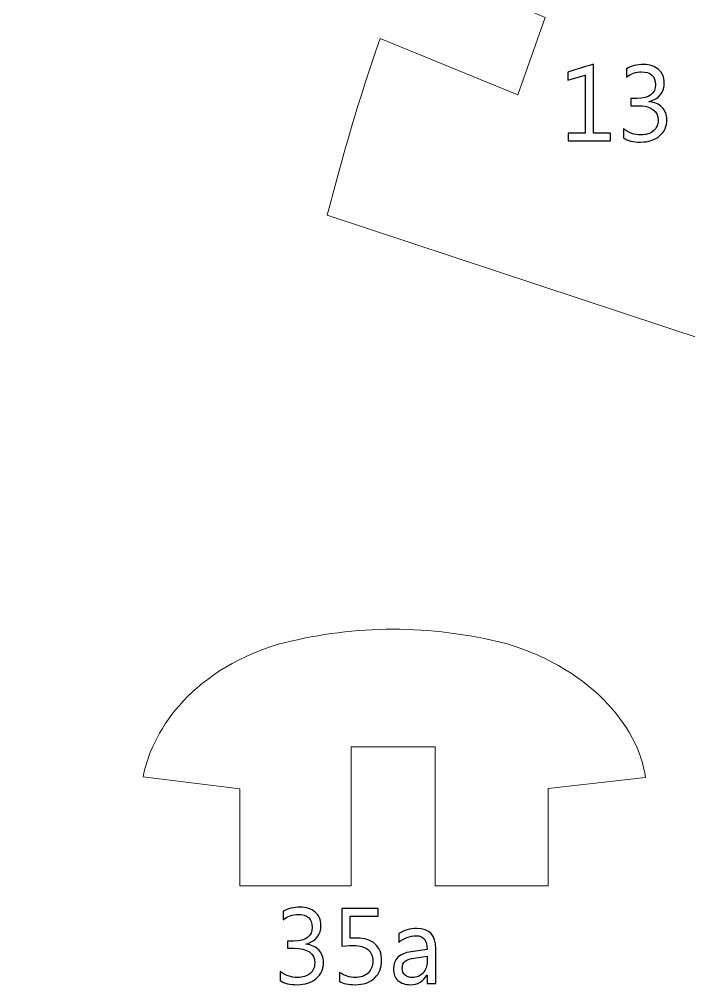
# Model space of a CAD drawing. Header units: centimetres. Extents: x -19.4 to 19.9, y -26.5 to 22.7.
# Drawn here: x -11.303 to -8.657, y -16.889 to -13.073 of the extents above; entities that cross this region are included whole.
import ezdxf

# ---------------------------------------------------------------- set-up
doc = ezdxf.new("R2010")
doc.units = ezdxf.units.CM
doc.header["$MEASUREMENT"] = 0
doc.layers.add('Camada 1', color=7, linetype='Continuous')

msp = doc.modelspace()

# ---------------------------------------------------------------- linework, layer by layer
at = {"layer": 'Camada 1', "color": 7, "lineweight": 9}
for points, knots in [([(-6.76683, -11.38278), (-6.74871, -11.4697), (-6.72295, -11.52728), (-6.67687, -11.64164), (-6.67687, -11.64164), (-6.57445, -11.94024), (-6.51593, -12.1125), (-6.83295, -12.22936), (-6.83295, -12.22936), (-6.99585, -12.2767), (-7.13297, -12.32834), (-7.24879, -12.38358), (-7.24879, -12.38358), (-7.82757, -12.62274), (-7.85527, -13.48484), (-7.63347, -14.06444), (-7.63347, -14.06444), (-7.47421, -14.32374), (-7.70117, -14.63668), (-7.91789, -14.5641), (-7.91789, -14.5641), (-7.91789, -14.5641), (-10.08633, -13.84716), (-10.08633, -13.84716), (-10.08633, -13.84716), (-10.02393, -13.61204), (-9.96019, -13.38448), (-9.87633, -13.1494), (-9.87633, -13.1494), (-9.87633, -13.1494), (-9.33239, -13.37182), (-9.33239, -13.37182), (-9.33239, -13.37182), (-9.33239, -13.37182), (-9.22481, -13.0654), (-9.22481, -13.0654), (-9.22481, -13.0654), (-9.22481, -13.0654), (-9.76633, -12.83164), (-9.76633, -12.83164), (-9.76633, -12.83164), (-9.64873, -12.57712), (-9.54787, -12.33492), (-9.41765, -12.09314), (-9.41765, -12.09314), (-9.41765, -12.09314), (-8.85809, -12.40204), (-8.85809, -12.40204), (-8.85809, -12.40204), (-8.85809, -12.40204), (-8.69055, -12.12446), (-8.69055, -12.12446), (-8.69055, -12.12446), (-8.69055, -12.12446), (-9.24659, -11.80396), (-9.24659, -11.80396), (-9.24659, -11.80396), (-9.11901, -11.58828), (-8.99819, -11.4043), (-8.86359, -11.20852), (-8.86359, -11.20852), (-8.86359, -11.20852), (-8.34777, -11.54894), (-8.34777, -11.54894), (-8.34777, -11.54894), (-8.34777, -11.54894), (-8.17145, -11.28124), (-8.17145, -11.28124), (-8.17145, -11.28124), (-8.17145, -11.28124), (-8.65591, -10.9527), (-8.65591, -10.9527), (-8.65591, -10.9527), (-8.51197, -10.75264), (-8.37829, -10.5387), (-8.24583, -10.334), (-8.24583, -10.334), (-8.24583, -10.334), (-7.71707, -10.65832), (-7.71707, -10.65832), (-7.71707, -10.65832), (-7.71707, -10.65832), (-7.57381, -10.37686), (-7.57381, -10.37686), (-7.57381, -10.37686), (-7.57381, -10.37686), (-8.09615, -10.03456), (-8.09615, -10.03456), (-8.09615, -10.03456), (-7.59241, -9.0435), (-8.27941, -8.2905), (-9.04069, -8.12904), (-9.04069, -8.12904), (-10.66691, -7.8021), (-12.06541, -7.94906), (-13.56203, -8.7614), (-13.56203, -8.7614), (-14.57819, -9.28674), (-15.58061, -9.91446), (-16.57491, -10.54602), (-16.57491, -10.54602), (-17.18455, -10.87594), (-17.60471, -11.19962), (-18.30145, -11.43736), (-18.30145, -11.43736), (-18.51791, -11.50392), (-18.64075, -11.5434), (-18.72211, -11.50068), (-18.72211, -11.50068), (-19.04599, -10.97724), (-19.24217, -10.20448), (-19.20103, -8.4666), (-19.20103, -8.4666), (-19.09115, -6.9704), (-18.98011, -6.23318), (-18.64917, -5.71282), (-18.64917, -5.71282), (-18.12843, -5.41954), (-16.42983, -5.4732), (-14.17279, -5.69644), (-14.17279, -5.69644), (-12.59713, -5.8132), (-10.94901, -6.11576), (-9.20945, -6.08744), (-9.20945, -6.08744), (-8.42445, -6.06216), (-7.82795, -5.0482), (-7.06097, -3.88938), (-7.06097, -3.88938), (-6.64491, -3.95778), (-6.30525, -3.89046), (-6.08249, -3.7006), (-6.08249, -3.7006), (-5.86699, -3.49026), (-5.74617, -3.24138), (-5.75059, -2.94712), (-5.75059, -2.94712), (-5.75149, -2.86314), (-5.69279, -2.8323), (-5.59957, -2.86608), (-5.59957, -2.86608), (-4.47221, -3.0973), (-3.40305, -3.22804), (-2.41895, -3.22062), (-2.41895, -3.22062), (-2.41895, -3.22062), (-1.77003, -3.23234), (-1.77003, -3.23234), (-1.77003, -3.23234), (-0.87447, -3.24906), (-0.32399, -3.41642), (-0.18121, -3.97342), (-0.18121, -3.97342), (-0.14813, -4.13554), (-0.15543, -5.22904), (-0.15387, -5.43948), (-0.15387, -5.43948), (-0.15387, -5.43948), (-0.15743, -7.64222), (-0.15743, -7.64222), (-0.15743, -7.64222), (-0.15743, -7.64222), (-2.20267, -7.645), (-2.20267, -7.645), (-2.20267, -7.645), (-2.20267, -7.645), (-2.19953, -7.97034), (-2.19953, -7.97034), (-2.19953, -7.97034), (-2.19953, -7.97034), (-0.15701, -7.97596), (-0.15701, -7.97596), (-0.15701, -7.97596), (-0.15701, -7.97596), (-0.16645, -10.71776), (-0.16645, -10.71776), (-0.16645, -10.71776), (-0.16645, -10.71776), (-0.75615, -10.77694), (-0.75615, -10.77694), (-0.75615, -10.77694), (-0.75615, -10.77694), (-1.04291, -9.16998), (-1.04291, -9.16998), (-1.04291, -9.16998), (-1.04291, -9.16998), (-2.87295, -9.44022), (-2.87295, -9.44022), (-2.87295, -9.44022), (-2.87295, -9.44022), (-2.57195, -10.98864), (-2.57195, -10.98864), (-2.57195, -10.98864), (-2.57195, -10.98864), (-3.53409, -11.08754), (-3.53409, -11.08754), (-3.53409, -11.08754), (-3.53855, -10.7036), (-3.58297, -10.33826), (-3.67875, -10.00016), (-3.67875, -10.00016), (-3.80783, -9.55308), (-3.96665, -9.2158), (-4.20319, -9.13908), (-4.20319, -9.13908), (-4.20319, -9.13908), (-6.13297, -9.13932), (-6.13297, -9.13932), (-6.13297, -9.13932), (-6.27051, -9.14652), (-6.33229, -9.3669), (-6.28679, -9.711), (-6.28679, -9.711), (-6.25047, -10.08376), (-5.99101, -10.392), (-5.85165, -10.7826), (-5.85165, -10.7826), (-5.75939, -11.04118), (-5.78273, -11.09112), (-5.98721, -11.08974), (-5.98721, -11.08974), (-5.98721, -11.08974), (-6.62533, -11.08666), (-6.62533, -11.08666), (-6.62533, -11.08666), (-6.71087, -11.11392), (-6.78947, -11.22472), (-6.76683, -11.38278)], [0, 0, 0, 0, 0.0172414, 0.0172414, 0.0172414, 0.0172414, 0.0344828, 0.0344828, 0.0344828, 0.0344828, 0.0517241, 0.0517241, 0.0517241, 0.0517241, 0.0689655, 0.0689655, 0.0689655, 0.0689655, 0.0862069, 0.0862069, 0.0862069, 0.0862069, 0.1034483, 0.1034483, 0.1034483, 0.1034483, 0.1206897, 0.1206897, 0.1206897, 0.1206897, 0.137931, 0.137931, 0.137931, 0.137931, 0.1551724, 0.1551724, 0.1551724, 0.1551724, 0.1724138, 0.1724138, 0.1724138, 0.1724138, 0.1896552, 0.1896552, 0.1896552, 0.1896552, 0.2068966, 0.2068966, 0.2068966, 0.2068966, 0.2241379, 0.2241379, 0.2241379, 0.2241379, 0.2413793, 0.2413793, 0.2413793, 0.2413793, 0.2586207, 0.2586207, 0.2586207, 0.2586207, 0.2758621, 0.2758621, 0.2758621, 0.2758621, 0.2931034, 0.2931034, 0.2931034, 0.2931035, 0.3103448, 0.3103448, 0.3103448, 0.3103448, 0.3275862, 0.3275862, 0.3275862, 0.3275862, 0.3448276, 0.3448276, 0.3448276, 0.3448276, 0.362069, 0.362069, 0.362069, 0.362069, 0.3793103, 0.3793103, 0.3793103, 0.3793104, 0.3965517, 0.3965517, 0.3965517, 0.3965517, 0.4137931, 0.4137931, 0.4137931, 0.4137931, 0.4310345, 0.4310345, 0.4310345, 0.4310345, 0.4482759, 0.4482759, 0.4482759, 0.4482759, 0.4655172, 0.4655172, 0.4655172, 0.4655173, 0.4827586, 0.4827586, 0.4827586, 0.4827586, 0.5, 0.5, 0.5, 0.5, 0.5172414, 0.5172414, 0.5172414, 0.5172414, 0.5344828, 0.5344828, 0.5344828, 0.5344828, 0.5517241, 0.5517241, 0.5517241, 0.5517241, 0.5689655, 0.5689655, 0.5689655, 0.5689655, 0.5862069, 0.5862069, 0.5862069, 0.5862069, 0.6034483, 0.6034483, 0.6034483, 0.6034483, 0.6206897, 0.6206897, 0.6206897, 0.6206897, 0.637931, 0.637931, 0.637931, 0.637931, 0.6551724, 0.6551724, 0.6551724, 0.6551724, 0.6724138, 0.6724138, 0.6724138, 0.6724138, 0.6896552, 0.6896552, 0.6896552, 0.6896552, 0.7068966, 0.7068966, 0.7068966, 0.7068966, 0.7241379, 0.7241379, 0.7241379, 0.7241379, 0.7413793, 0.7413793, 0.7413793, 0.7413793, 0.7586207, 0.7586207, 0.7586207, 0.7586207, 0.7758621, 0.7758621, 0.7758621, 0.7758621, 0.7931034, 0.7931034, 0.7931034, 0.7931035, 0.8103448, 0.8103448, 0.8103448, 0.8103448, 0.8275862, 0.8275862, 0.8275862, 0.8275862, 0.8448276, 0.8448276, 0.8448276, 0.8448276, 0.862069, 0.862069, 0.862069, 0.862069, 0.8793103, 0.8793103, 0.8793103, 0.8793104, 0.8965517, 0.8965517, 0.8965517, 0.8965517, 0.9137931, 0.9137931, 0.9137931, 0.9137931, 0.9310345, 0.9310345, 0.9310345, 0.9310345, 0.9482759, 0.9482759, 0.9482759, 0.9482759, 0.9655172, 0.9655172, 0.9655172, 0.9655173, 1, 1, 1, 1]), ([(-9.99183, -15.94948), (-9.99183, -15.94948), (-9.65939, -15.94948), (-9.65939, -15.94948), (-9.65939, -15.94948), (-9.65939, -15.94948), (-9.65961, -16.4989), (-9.65961, -16.4989), (-9.65961, -16.4989), (-9.65961, -16.4989), (-9.2129, -16.49878), (-9.2129, -16.49878), (-9.2129, -16.49878), (-9.2129, -16.49878), (-9.2126, -16.11337), (-9.2126, -16.11337), (-9.2126, -16.11337), (-9.2126, -16.11337), (-8.82779, -16.06985), (-8.82779, -16.06985), (-8.82779, -16.06985), (-8.85568, -15.86717), (-9.05256, -15.62686), (-9.40807, -15.53335), (-9.40807, -15.53335), (-9.71154, -15.46249), (-10.00086, -15.47027), (-10.28328, -15.5447), (-10.28328, -15.5447), (-10.63735, -15.65344), (-10.78367, -15.90289), (-10.81379, -16.06833), (-10.81379, -16.06833), (-10.81379, -16.06833), (-10.43137, -16.11547), (-10.43137, -16.11547), (-10.43137, -16.11547), (-10.43137, -16.11547), (-10.43131, -16.49812), (-10.43131, -16.49812), (-10.43131, -16.49812), (-10.43131, -16.49812), (-9.99179, -16.49886), (-9.99179, -16.49886), (-9.99179, -16.49886), (-9.99179, -16.49886), (-9.99183, -15.94948), (-9.99183, -15.94948)], [0, 0, 0, 0, 0.0769231, 0.0769231, 0.0769231, 0.0769231, 0.1538462, 0.1538462, 0.1538462, 0.1538462, 0.2307692, 0.2307692, 0.2307692, 0.2307692, 0.3076923, 0.3076923, 0.3076923, 0.3076923, 0.3846154, 0.3846154, 0.3846154, 0.3846154, 0.4615385, 0.4615385, 0.4615385, 0.4615385, 0.5384615, 0.5384615, 0.5384615, 0.5384615, 0.6153846, 0.6153846, 0.6153846, 0.6153846, 0.6923077, 0.6923077, 0.6923077, 0.6923077, 0.7692308, 0.7692308, 0.7692308, 0.7692308, 0.8461538, 0.8461538, 0.8461538, 0.8461539, 1, 1, 1, 1])]:
    msp.add_open_spline(points, degree=3, knots=knots, dxfattribs=at)
at = {"layer": 'Camada 1', "color": 7}
for points, knots in [([(-8.96592, -13.5532), (-8.96592, -13.5532), (-9.13356, -13.5532), (-9.13356, -13.5532), (-9.13356, -13.5532), (-9.13356, -13.5532), (-9.13356, -13.52357), (-9.13356, -13.52357), (-9.13356, -13.52357), (-9.13356, -13.52357), (-9.06668, -13.52357), (-9.06668, -13.52357), (-9.06668, -13.52357), (-9.06668, -13.52357), (-9.06668, -13.29313), (-9.06668, -13.29313), (-9.06668, -13.29313), (-9.06668, -13.29313), (-9.13526, -13.31359), (-9.13526, -13.31359), (-9.13526, -13.31359), (-9.13526, -13.31359), (-9.13526, -13.28142), (-9.13526, -13.28142), (-9.13526, -13.28142), (-9.13526, -13.28142), (-9.03281, -13.25009), (-9.03281, -13.25009), (-9.03281, -13.25009), (-9.03281, -13.25009), (-9.03281, -13.52357), (-9.03281, -13.52357), (-9.03281, -13.52357), (-9.03281, -13.52357), (-8.96592, -13.52357), (-8.96592, -13.52357), (-8.96592, -13.52357), (-8.96592, -13.52357), (-8.96592, -13.5532), (-8.96592, -13.5532)], [0, 0, 0, 0, 0.0909091, 0.0909091, 0.0909091, 0.0909091, 0.1818182, 0.1818182, 0.1818182, 0.1818182, 0.2727273, 0.2727273, 0.2727273, 0.2727273, 0.3636364, 0.3636364, 0.3636364, 0.3636364, 0.4545455, 0.4545455, 0.4545455, 0.4545455, 0.5454545, 0.5454545, 0.5454545, 0.5454546, 0.6363636, 0.6363636, 0.6363636, 0.6363636, 0.7272727, 0.7272727, 0.7272727, 0.7272727, 0.8181818, 0.8181818, 0.8181818, 0.8181818, 1, 1, 1, 1]), ([(-8.9147, -13.54219), (-8.9147, -13.54219), (-8.9147, -13.50579), (-8.9147, -13.50579), (-8.9147, -13.50579), (-8.89445, -13.52187), (-8.87152, -13.52992), (-8.84604, -13.52992), (-8.84604, -13.52992), (-8.8253, -13.52992), (-8.80879, -13.52477), (-8.79644, -13.51439), (-8.79644, -13.51439), (-8.7841, -13.50402), (-8.77796, -13.49005), (-8.77796, -13.47255), (-8.77796, -13.47255), (-8.77796, -13.43375), (-8.80547, -13.41434), (-8.86044, -13.41434), (-8.86044, -13.41434), (-8.86044, -13.41434), (-8.88506, -13.41434), (-8.88506, -13.41434), (-8.88506, -13.41434), (-8.88506, -13.41434), (-8.88506, -13.38556), (-8.88506, -13.38556), (-8.88506, -13.38556), (-8.88506, -13.38556), (-8.86164, -13.38556), (-8.86164, -13.38556), (-8.86164, -13.38556), (-8.8126, -13.38556), (-8.78812, -13.36735), (-8.78812, -13.33102), (-8.78812, -13.33102), (-8.78812, -13.29736), (-8.80682, -13.28057), (-8.84421, -13.28057), (-8.84421, -13.28057), (-8.86509, -13.28057), (-8.88478, -13.28762), (-8.90327, -13.30174), (-8.90327, -13.30174), (-8.90327, -13.30174), (-8.90327, -13.26872), (-8.90327, -13.26872), (-8.90327, -13.26872), (-8.88422, -13.25743), (-8.86171, -13.25178), (-8.83581, -13.25178), (-8.83581, -13.25178), (-8.81084, -13.25178), (-8.79087, -13.25841), (-8.77584, -13.27161), (-8.77584, -13.27161), (-8.76088, -13.28487), (-8.7534, -13.30181), (-8.7534, -13.32248), (-8.7534, -13.32248), (-8.7534, -13.3615), (-8.77323, -13.38662), (-8.81295, -13.39776), (-8.81295, -13.39776), (-8.81295, -13.39776), (-8.81295, -13.39861), (-8.81295, -13.39861), (-8.81295, -13.39861), (-8.79165, -13.40066), (-8.77471, -13.40814), (-8.76215, -13.42105), (-8.76215, -13.42105), (-8.74952, -13.43396), (-8.74324, -13.45005), (-8.74324, -13.46931), (-8.74324, -13.46931), (-8.74324, -13.49598), (-8.75277, -13.51743), (-8.77189, -13.5338), (-8.77189, -13.5338), (-8.79101, -13.5501), (-8.8162, -13.55828), (-8.84746, -13.55828), (-8.84746, -13.55828), (-8.87561, -13.55828), (-8.89804, -13.55292), (-8.9147, -13.54219)], [0, 0, 0, 0, 0.0434783, 0.0434783, 0.0434783, 0.0434783, 0.0869565, 0.0869565, 0.0869565, 0.0869565, 0.1304348, 0.1304348, 0.1304348, 0.1304348, 0.173913, 0.173913, 0.173913, 0.1739131, 0.2173913, 0.2173913, 0.2173913, 0.2173913, 0.2608696, 0.2608696, 0.2608696, 0.2608696, 0.3043478, 0.3043478, 0.3043478, 0.3043478, 0.3478261, 0.3478261, 0.3478261, 0.3478261, 0.3913043, 0.3913043, 0.3913043, 0.3913044, 0.4347826, 0.4347826, 0.4347826, 0.4347826, 0.4782609, 0.4782609, 0.4782609, 0.4782609, 0.5217391, 0.5217391, 0.5217391, 0.5217391, 0.5652174, 0.5652174, 0.5652174, 0.5652174, 0.6086957, 0.6086957, 0.6086957, 0.6086957, 0.6521739, 0.6521739, 0.6521739, 0.6521739, 0.6956522, 0.6956522, 0.6956522, 0.6956522, 0.7391304, 0.7391304, 0.7391304, 0.7391304, 0.7826087, 0.7826087, 0.7826087, 0.7826087, 0.826087, 0.826087, 0.826087, 0.826087, 0.8695652, 0.8695652, 0.8695652, 0.8695652, 0.9130435, 0.9130435, 0.9130435, 0.9130435, 1, 1, 1, 1]), ([(-10.27208, -16.87333), (-10.27208, -16.87333), (-10.27208, -16.83693), (-10.27208, -16.83693), (-10.27208, -16.83693), (-10.25183, -16.85301), (-10.2289, -16.86106), (-10.20342, -16.86106), (-10.20342, -16.86106), (-10.18268, -16.86106), (-10.16617, -16.85591), (-10.15382, -16.84553), (-10.15382, -16.84553), (-10.14148, -16.83516), (-10.13534, -16.82119), (-10.13534, -16.80369), (-10.13534, -16.80369), (-10.13534, -16.76489), (-10.16285, -16.74548), (-10.21782, -16.74548), (-10.21782, -16.74548), (-10.21782, -16.74548), (-10.24244, -16.74548), (-10.24244, -16.74548), (-10.24244, -16.74548), (-10.24244, -16.74548), (-10.24244, -16.7167), (-10.24244, -16.7167), (-10.24244, -16.7167), (-10.24244, -16.7167), (-10.21902, -16.7167), (-10.21902, -16.7167), (-10.21902, -16.7167), (-10.16998, -16.7167), (-10.1455, -16.69849), (-10.1455, -16.66216), (-10.1455, -16.66216), (-10.1455, -16.6285), (-10.1642, -16.61171), (-10.20159, -16.61171), (-10.20159, -16.61171), (-10.22247, -16.61171), (-10.24216, -16.61876), (-10.26065, -16.63288), (-10.26065, -16.63288), (-10.26065, -16.63288), (-10.26065, -16.59986), (-10.26065, -16.59986), (-10.26065, -16.59986), (-10.2416, -16.58857), (-10.21909, -16.58292), (-10.19319, -16.58292), (-10.19319, -16.58292), (-10.16822, -16.58292), (-10.14825, -16.58955), (-10.13322, -16.60275), (-10.13322, -16.60275), (-10.11826, -16.61601), (-10.11078, -16.63295), (-10.11078, -16.65362), (-10.11078, -16.65362), (-10.11078, -16.69264), (-10.13061, -16.71776), (-10.17033, -16.7289), (-10.17033, -16.7289), (-10.17033, -16.7289), (-10.17033, -16.72975), (-10.17033, -16.72975), (-10.17033, -16.72975), (-10.14903, -16.7318), (-10.13209, -16.73928), (-10.11953, -16.75219), (-10.11953, -16.75219), (-10.1069, -16.7651), (-10.10062, -16.78119), (-10.10062, -16.80045), (-10.10062, -16.80045), (-10.10062, -16.82712), (-10.11015, -16.84857), (-10.12927, -16.86494), (-10.12927, -16.86494), (-10.14839, -16.88124), (-10.17358, -16.88942), (-10.20484, -16.88942), (-10.20484, -16.88942), (-10.23299, -16.88942), (-10.25542, -16.88406), (-10.27208, -16.87333)], [0, 0, 0, 0, 0.0434783, 0.0434783, 0.0434783, 0.0434783, 0.0869565, 0.0869565, 0.0869565, 0.0869565, 0.1304348, 0.1304348, 0.1304348, 0.1304348, 0.173913, 0.173913, 0.173913, 0.1739131, 0.2173913, 0.2173913, 0.2173913, 0.2173913, 0.2608696, 0.2608696, 0.2608696, 0.2608696, 0.3043478, 0.3043478, 0.3043478, 0.3043478, 0.3478261, 0.3478261, 0.3478261, 0.3478261, 0.3913043, 0.3913043, 0.3913043, 0.3913044, 0.4347826, 0.4347826, 0.4347826, 0.4347826, 0.4782609, 0.4782609, 0.4782609, 0.4782609, 0.5217391, 0.5217391, 0.5217391, 0.5217391, 0.5652174, 0.5652174, 0.5652174, 0.5652174, 0.6086957, 0.6086957, 0.6086957, 0.6086957, 0.6521739, 0.6521739, 0.6521739, 0.6521739, 0.6956522, 0.6956522, 0.6956522, 0.6956522, 0.7391304, 0.7391304, 0.7391304, 0.7391304, 0.7826087, 0.7826087, 0.7826087, 0.7826087, 0.826087, 0.826087, 0.826087, 0.826087, 0.8695652, 0.8695652, 0.8695652, 0.8695652, 0.9130435, 0.9130435, 0.9130435, 0.9130435, 1, 1, 1, 1]), ([(-10.03712, -16.87714), (-10.03712, -16.87714), (-10.03712, -16.84116), (-10.03712, -16.84116), (-10.03712, -16.84116), (-10.01687, -16.85442), (-9.99627, -16.86106), (-9.97532, -16.86106), (-9.97532, -16.86106), (-9.95436, -16.86106), (-9.9375, -16.85513), (-9.92466, -16.84328), (-9.92466, -16.84328), (-9.91188, -16.83149), (-9.90546, -16.81576), (-9.90546, -16.79621), (-9.90546, -16.79621), (-9.90546, -16.77681), (-9.91203, -16.76164), (-9.92508, -16.75078), (-9.92508, -16.75078), (-9.9382, -16.73991), (-9.9569, -16.73448), (-9.98131, -16.73448), (-9.98131, -16.73448), (-9.98957, -16.73448), (-10.00509, -16.73532), (-10.02781, -16.73695), (-10.02781, -16.73695), (-10.02781, -16.73695), (-10.02781, -16.588), (-10.02781, -16.588), (-10.02781, -16.588), (-10.02781, -16.588), (-9.8843, -16.588), (-9.8843, -16.588), (-9.8843, -16.588), (-9.8843, -16.588), (-9.8843, -16.61848), (-9.8843, -16.61848), (-9.8843, -16.61848), (-9.8843, -16.61848), (-9.99564, -16.61848), (-9.99564, -16.61848), (-9.99564, -16.61848), (-9.99564, -16.61848), (-9.99564, -16.70569), (-9.99564, -16.70569), (-9.99564, -16.70569), (-9.98653, -16.70513), (-9.97814, -16.70484), (-9.97038, -16.70484), (-9.97038, -16.70484), (-9.9387, -16.70484), (-9.91414, -16.71282), (-9.89679, -16.72869), (-9.89679, -16.72869), (-9.87943, -16.74457), (-9.87075, -16.76637), (-9.87075, -16.79403), (-9.87075, -16.79403), (-9.87075, -16.82267), (-9.88006, -16.84575), (-9.89876, -16.86317), (-9.89876, -16.86317), (-9.91746, -16.88067), (-9.94314, -16.88942), (-9.97567, -16.88942), (-9.97567, -16.88942), (-10.00311, -16.88942), (-10.02358, -16.88533), (-10.03712, -16.87714)], [0, 0, 0, 0, 0.0526316, 0.0526316, 0.0526316, 0.0526316, 0.1052632, 0.1052632, 0.1052632, 0.1052632, 0.1578947, 0.1578947, 0.1578947, 0.1578947, 0.2105263, 0.2105263, 0.2105263, 0.2105263, 0.2631579, 0.2631579, 0.2631579, 0.2631579, 0.3157895, 0.3157895, 0.3157895, 0.3157895, 0.3684211, 0.3684211, 0.3684211, 0.3684211, 0.4210526, 0.4210526, 0.4210526, 0.4210526, 0.4736842, 0.4736842, 0.4736842, 0.4736842, 0.5263158, 0.5263158, 0.5263158, 0.5263158, 0.5789474, 0.5789474, 0.5789474, 0.5789474, 0.6315789, 0.6315789, 0.6315789, 0.631579, 0.6842105, 0.6842105, 0.6842105, 0.6842105, 0.7368421, 0.7368421, 0.7368421, 0.7368421, 0.7894737, 0.7894737, 0.7894737, 0.7894737, 0.8421053, 0.8421053, 0.8421053, 0.8421053, 0.8947368, 0.8947368, 0.8947368, 0.8947369, 1, 1, 1, 1]), ([(-9.65696, -16.88434), (-9.65696, -16.88434), (-9.69083, -16.88434), (-9.69083, -16.88434), (-9.69083, -16.88434), (-9.69083, -16.88434), (-9.69083, -16.85125), (-9.69083, -16.85125), (-9.69083, -16.85125), (-9.69083, -16.85125), (-9.69168, -16.85125), (-9.69168, -16.85125), (-9.69168, -16.85125), (-9.70642, -16.87672), (-9.72808, -16.88942), (-9.7568, -16.88942), (-9.7568, -16.88942), (-9.7779, -16.88942), (-9.79441, -16.88385), (-9.80633, -16.87263), (-9.80633, -16.87263), (-9.81826, -16.86148), (-9.82418, -16.84666), (-9.82418, -16.82818), (-9.82418, -16.82818), (-9.82418, -16.78859), (-9.8009, -16.76552), (-9.75433, -16.75903), (-9.75433, -16.75903), (-9.75433, -16.75903), (-9.69083, -16.75014), (-9.69083, -16.75014), (-9.69083, -16.75014), (-9.69083, -16.71402), (-9.70537, -16.69595), (-9.73443, -16.69595), (-9.73443, -16.69595), (-9.75991, -16.69595), (-9.78291, -16.7047), (-9.80344, -16.7222), (-9.80344, -16.7222), (-9.80344, -16.7222), (-9.80344, -16.68749), (-9.80344, -16.68749), (-9.80344, -16.68749), (-9.78263, -16.67422), (-9.75871, -16.66759), (-9.73154, -16.66759), (-9.73154, -16.66759), (-9.6818, -16.66759), (-9.65696, -16.69391), (-9.65696, -16.74661), (-9.65696, -16.74661), (-9.65696, -16.74661), (-9.65696, -16.88434), (-9.65696, -16.88434)], [0, 0, 0, 0, 0.0666667, 0.0666667, 0.0666667, 0.0666667, 0.1333333, 0.1333333, 0.1333333, 0.1333333, 0.2, 0.2, 0.2, 0.2, 0.2666667, 0.2666667, 0.2666667, 0.2666667, 0.3333333, 0.3333333, 0.3333333, 0.3333333, 0.4, 0.4, 0.4, 0.4, 0.4666667, 0.4666667, 0.4666667, 0.4666667, 0.5333333, 0.5333333, 0.5333333, 0.5333333, 0.6, 0.6, 0.6, 0.6, 0.6666667, 0.6666667, 0.6666667, 0.6666667, 0.7333333, 0.7333333, 0.7333333, 0.7333333, 0.8, 0.8, 0.8, 0.8, 0.8666667, 0.8666667, 0.8666667, 0.8666667, 1, 1, 1, 1]), ([(-9.69083, -16.77723), (-9.69083, -16.77723), (-9.74191, -16.78429), (-9.74191, -16.78429), (-9.74191, -16.78429), (-9.75765, -16.78648), (-9.7695, -16.79043), (-9.77747, -16.796), (-9.77747, -16.796), (-9.78545, -16.80165), (-9.78947, -16.81153), (-9.78947, -16.82578), (-9.78947, -16.82578), (-9.78947, -16.83615), (-9.7858, -16.84462), (-9.77839, -16.85118), (-9.77839, -16.85118), (-9.77105, -16.85774), (-9.76118, -16.86106), (-9.74897, -16.86106), (-9.74897, -16.86106), (-9.73211, -16.86106), (-9.71821, -16.85513), (-9.70727, -16.84335), (-9.70727, -16.84335), (-9.69633, -16.83149), (-9.69083, -16.81654), (-9.69083, -16.7984), (-9.69083, -16.7984), (-9.69083, -16.7984), (-9.69083, -16.77723), (-9.69083, -16.77723)], [0, 0, 0, 0, 0.1111111, 0.1111111, 0.1111111, 0.1111111, 0.2222222, 0.2222222, 0.2222222, 0.2222222, 0.3333333, 0.3333333, 0.3333333, 0.3333333, 0.4444444, 0.4444444, 0.4444444, 0.4444445, 0.5555556, 0.5555556, 0.5555556, 0.5555556, 0.6666667, 0.6666667, 0.6666667, 0.6666667, 0.7777778, 0.7777778, 0.7777778, 0.7777778, 1, 1, 1, 1])]:
    msp.add_open_spline(points, degree=3, knots=knots, dxfattribs=at)
at = {"layer": 'Camada 1', "color": 250, "lineweight": 9}
for points, knots in [([(-8.96592, -13.5532), (-8.96592, -13.5532), (-9.13356, -13.5532), (-9.13356, -13.5532), (-9.13356, -13.5532), (-9.13356, -13.5532), (-9.13356, -13.52357), (-9.13356, -13.52357), (-9.13356, -13.52357), (-9.13356, -13.52357), (-9.06668, -13.52357), (-9.06668, -13.52357), (-9.06668, -13.52357), (-9.06668, -13.52357), (-9.06668, -13.29313), (-9.06668, -13.29313), (-9.06668, -13.29313), (-9.06668, -13.29313), (-9.13526, -13.31359), (-9.13526, -13.31359), (-9.13526, -13.31359), (-9.13526, -13.31359), (-9.13526, -13.28142), (-9.13526, -13.28142), (-9.13526, -13.28142), (-9.13526, -13.28142), (-9.03281, -13.25009), (-9.03281, -13.25009), (-9.03281, -13.25009), (-9.03281, -13.25009), (-9.03281, -13.52357), (-9.03281, -13.52357), (-9.03281, -13.52357), (-9.03281, -13.52357), (-8.96592, -13.52357), (-8.96592, -13.52357), (-8.96592, -13.52357), (-8.96592, -13.52357), (-8.96592, -13.5532), (-8.96592, -13.5532)], [0, 0, 0, 0, 0.0909091, 0.0909091, 0.0909091, 0.0909091, 0.1818182, 0.1818182, 0.1818182, 0.1818182, 0.2727273, 0.2727273, 0.2727273, 0.2727273, 0.3636364, 0.3636364, 0.3636364, 0.3636364, 0.4545455, 0.4545455, 0.4545455, 0.4545455, 0.5454545, 0.5454545, 0.5454545, 0.5454546, 0.6363636, 0.6363636, 0.6363636, 0.6363636, 0.7272727, 0.7272727, 0.7272727, 0.7272727, 0.8181818, 0.8181818, 0.8181818, 0.8181818, 1, 1, 1, 1]), ([(-8.9147, -13.54219), (-8.9147, -13.54219), (-8.9147, -13.50579), (-8.9147, -13.50579), (-8.9147, -13.50579), (-8.89445, -13.52187), (-8.87152, -13.52992), (-8.84604, -13.52992), (-8.84604, -13.52992), (-8.8253, -13.52992), (-8.80879, -13.52477), (-8.79644, -13.51439), (-8.79644, -13.51439), (-8.7841, -13.50402), (-8.77796, -13.49005), (-8.77796, -13.47255), (-8.77796, -13.47255), (-8.77796, -13.43375), (-8.80547, -13.41434), (-8.86044, -13.41434), (-8.86044, -13.41434), (-8.86044, -13.41434), (-8.88506, -13.41434), (-8.88506, -13.41434), (-8.88506, -13.41434), (-8.88506, -13.41434), (-8.88506, -13.38556), (-8.88506, -13.38556), (-8.88506, -13.38556), (-8.88506, -13.38556), (-8.86164, -13.38556), (-8.86164, -13.38556), (-8.86164, -13.38556), (-8.8126, -13.38556), (-8.78812, -13.36735), (-8.78812, -13.33102), (-8.78812, -13.33102), (-8.78812, -13.29736), (-8.80682, -13.28057), (-8.84421, -13.28057), (-8.84421, -13.28057), (-8.86509, -13.28057), (-8.88478, -13.28762), (-8.90327, -13.30174), (-8.90327, -13.30174), (-8.90327, -13.30174), (-8.90327, -13.26872), (-8.90327, -13.26872), (-8.90327, -13.26872), (-8.88422, -13.25743), (-8.86171, -13.25178), (-8.83581, -13.25178), (-8.83581, -13.25178), (-8.81084, -13.25178), (-8.79087, -13.25841), (-8.77584, -13.27161), (-8.77584, -13.27161), (-8.76088, -13.28487), (-8.7534, -13.30181), (-8.7534, -13.32248), (-8.7534, -13.32248), (-8.7534, -13.3615), (-8.77323, -13.38662), (-8.81295, -13.39776), (-8.81295, -13.39776), (-8.81295, -13.39776), (-8.81295, -13.39861), (-8.81295, -13.39861), (-8.81295, -13.39861), (-8.79165, -13.40066), (-8.77471, -13.40814), (-8.76215, -13.42105), (-8.76215, -13.42105), (-8.74952, -13.43396), (-8.74324, -13.45005), (-8.74324, -13.46931), (-8.74324, -13.46931), (-8.74324, -13.49598), (-8.75277, -13.51743), (-8.77189, -13.5338), (-8.77189, -13.5338), (-8.79101, -13.5501), (-8.8162, -13.55828), (-8.84746, -13.55828), (-8.84746, -13.55828), (-8.87561, -13.55828), (-8.89804, -13.55292), (-8.9147, -13.54219)], [0, 0, 0, 0, 0.0434783, 0.0434783, 0.0434783, 0.0434783, 0.0869565, 0.0869565, 0.0869565, 0.0869565, 0.1304348, 0.1304348, 0.1304348, 0.1304348, 0.173913, 0.173913, 0.173913, 0.1739131, 0.2173913, 0.2173913, 0.2173913, 0.2173913, 0.2608696, 0.2608696, 0.2608696, 0.2608696, 0.3043478, 0.3043478, 0.3043478, 0.3043478, 0.3478261, 0.3478261, 0.3478261, 0.3478261, 0.3913043, 0.3913043, 0.3913043, 0.3913044, 0.4347826, 0.4347826, 0.4347826, 0.4347826, 0.4782609, 0.4782609, 0.4782609, 0.4782609, 0.5217391, 0.5217391, 0.5217391, 0.5217391, 0.5652174, 0.5652174, 0.5652174, 0.5652174, 0.6086957, 0.6086957, 0.6086957, 0.6086957, 0.6521739, 0.6521739, 0.6521739, 0.6521739, 0.6956522, 0.6956522, 0.6956522, 0.6956522, 0.7391304, 0.7391304, 0.7391304, 0.7391304, 0.7826087, 0.7826087, 0.7826087, 0.7826087, 0.826087, 0.826087, 0.826087, 0.826087, 0.8695652, 0.8695652, 0.8695652, 0.8695652, 0.9130435, 0.9130435, 0.9130435, 0.9130435, 1, 1, 1, 1]), ([(-10.27208, -16.87333), (-10.27208, -16.87333), (-10.27208, -16.83693), (-10.27208, -16.83693), (-10.27208, -16.83693), (-10.25183, -16.85301), (-10.2289, -16.86106), (-10.20342, -16.86106), (-10.20342, -16.86106), (-10.18268, -16.86106), (-10.16617, -16.85591), (-10.15382, -16.84553), (-10.15382, -16.84553), (-10.14148, -16.83516), (-10.13534, -16.82119), (-10.13534, -16.80369), (-10.13534, -16.80369), (-10.13534, -16.76489), (-10.16285, -16.74548), (-10.21782, -16.74548), (-10.21782, -16.74548), (-10.21782, -16.74548), (-10.24244, -16.74548), (-10.24244, -16.74548), (-10.24244, -16.74548), (-10.24244, -16.74548), (-10.24244, -16.7167), (-10.24244, -16.7167), (-10.24244, -16.7167), (-10.24244, -16.7167), (-10.21902, -16.7167), (-10.21902, -16.7167), (-10.21902, -16.7167), (-10.16998, -16.7167), (-10.1455, -16.69849), (-10.1455, -16.66216), (-10.1455, -16.66216), (-10.1455, -16.6285), (-10.1642, -16.61171), (-10.20159, -16.61171), (-10.20159, -16.61171), (-10.22247, -16.61171), (-10.24216, -16.61876), (-10.26065, -16.63288), (-10.26065, -16.63288), (-10.26065, -16.63288), (-10.26065, -16.59986), (-10.26065, -16.59986), (-10.26065, -16.59986), (-10.2416, -16.58857), (-10.21909, -16.58292), (-10.19319, -16.58292), (-10.19319, -16.58292), (-10.16822, -16.58292), (-10.14825, -16.58955), (-10.13322, -16.60275), (-10.13322, -16.60275), (-10.11826, -16.61601), (-10.11078, -16.63295), (-10.11078, -16.65362), (-10.11078, -16.65362), (-10.11078, -16.69264), (-10.13061, -16.71776), (-10.17033, -16.7289), (-10.17033, -16.7289), (-10.17033, -16.7289), (-10.17033, -16.72975), (-10.17033, -16.72975), (-10.17033, -16.72975), (-10.14903, -16.7318), (-10.13209, -16.73928), (-10.11953, -16.75219), (-10.11953, -16.75219), (-10.1069, -16.7651), (-10.10062, -16.78119), (-10.10062, -16.80045), (-10.10062, -16.80045), (-10.10062, -16.82712), (-10.11015, -16.84857), (-10.12927, -16.86494), (-10.12927, -16.86494), (-10.14839, -16.88124), (-10.17358, -16.88942), (-10.20484, -16.88942), (-10.20484, -16.88942), (-10.23299, -16.88942), (-10.25542, -16.88406), (-10.27208, -16.87333)], [0, 0, 0, 0, 0.0434783, 0.0434783, 0.0434783, 0.0434783, 0.0869565, 0.0869565, 0.0869565, 0.0869565, 0.1304348, 0.1304348, 0.1304348, 0.1304348, 0.173913, 0.173913, 0.173913, 0.1739131, 0.2173913, 0.2173913, 0.2173913, 0.2173913, 0.2608696, 0.2608696, 0.2608696, 0.2608696, 0.3043478, 0.3043478, 0.3043478, 0.3043478, 0.3478261, 0.3478261, 0.3478261, 0.3478261, 0.3913043, 0.3913043, 0.3913043, 0.3913044, 0.4347826, 0.4347826, 0.4347826, 0.4347826, 0.4782609, 0.4782609, 0.4782609, 0.4782609, 0.5217391, 0.5217391, 0.5217391, 0.5217391, 0.5652174, 0.5652174, 0.5652174, 0.5652174, 0.6086957, 0.6086957, 0.6086957, 0.6086957, 0.6521739, 0.6521739, 0.6521739, 0.6521739, 0.6956522, 0.6956522, 0.6956522, 0.6956522, 0.7391304, 0.7391304, 0.7391304, 0.7391304, 0.7826087, 0.7826087, 0.7826087, 0.7826087, 0.826087, 0.826087, 0.826087, 0.826087, 0.8695652, 0.8695652, 0.8695652, 0.8695652, 0.9130435, 0.9130435, 0.9130435, 0.9130435, 1, 1, 1, 1]), ([(-10.03712, -16.87714), (-10.03712, -16.87714), (-10.03712, -16.84116), (-10.03712, -16.84116), (-10.03712, -16.84116), (-10.01687, -16.85442), (-9.99627, -16.86106), (-9.97532, -16.86106), (-9.97532, -16.86106), (-9.95436, -16.86106), (-9.9375, -16.85513), (-9.92466, -16.84328), (-9.92466, -16.84328), (-9.91188, -16.83149), (-9.90546, -16.81576), (-9.90546, -16.79621), (-9.90546, -16.79621), (-9.90546, -16.77681), (-9.91203, -16.76164), (-9.92508, -16.75078), (-9.92508, -16.75078), (-9.9382, -16.73991), (-9.9569, -16.73448), (-9.98131, -16.73448), (-9.98131, -16.73448), (-9.98957, -16.73448), (-10.00509, -16.73532), (-10.02781, -16.73695), (-10.02781, -16.73695), (-10.02781, -16.73695), (-10.02781, -16.588), (-10.02781, -16.588), (-10.02781, -16.588), (-10.02781, -16.588), (-9.8843, -16.588), (-9.8843, -16.588), (-9.8843, -16.588), (-9.8843, -16.588), (-9.8843, -16.61848), (-9.8843, -16.61848), (-9.8843, -16.61848), (-9.8843, -16.61848), (-9.99564, -16.61848), (-9.99564, -16.61848), (-9.99564, -16.61848), (-9.99564, -16.61848), (-9.99564, -16.70569), (-9.99564, -16.70569), (-9.99564, -16.70569), (-9.98653, -16.70513), (-9.97814, -16.70484), (-9.97038, -16.70484), (-9.97038, -16.70484), (-9.9387, -16.70484), (-9.91414, -16.71282), (-9.89679, -16.72869), (-9.89679, -16.72869), (-9.87943, -16.74457), (-9.87075, -16.76637), (-9.87075, -16.79403), (-9.87075, -16.79403), (-9.87075, -16.82267), (-9.88006, -16.84575), (-9.89876, -16.86317), (-9.89876, -16.86317), (-9.91746, -16.88067), (-9.94314, -16.88942), (-9.97567, -16.88942), (-9.97567, -16.88942), (-10.00311, -16.88942), (-10.02358, -16.88533), (-10.03712, -16.87714)], [0, 0, 0, 0, 0.0526316, 0.0526316, 0.0526316, 0.0526316, 0.1052632, 0.1052632, 0.1052632, 0.1052632, 0.1578947, 0.1578947, 0.1578947, 0.1578947, 0.2105263, 0.2105263, 0.2105263, 0.2105263, 0.2631579, 0.2631579, 0.2631579, 0.2631579, 0.3157895, 0.3157895, 0.3157895, 0.3157895, 0.3684211, 0.3684211, 0.3684211, 0.3684211, 0.4210526, 0.4210526, 0.4210526, 0.4210526, 0.4736842, 0.4736842, 0.4736842, 0.4736842, 0.5263158, 0.5263158, 0.5263158, 0.5263158, 0.5789474, 0.5789474, 0.5789474, 0.5789474, 0.6315789, 0.6315789, 0.6315789, 0.631579, 0.6842105, 0.6842105, 0.6842105, 0.6842105, 0.7368421, 0.7368421, 0.7368421, 0.7368421, 0.7894737, 0.7894737, 0.7894737, 0.7894737, 0.8421053, 0.8421053, 0.8421053, 0.8421053, 0.8947368, 0.8947368, 0.8947368, 0.8947369, 1, 1, 1, 1]), ([(-9.65696, -16.88434), (-9.65696, -16.88434), (-9.69083, -16.88434), (-9.69083, -16.88434), (-9.69083, -16.88434), (-9.69083, -16.88434), (-9.69083, -16.85125), (-9.69083, -16.85125), (-9.69083, -16.85125), (-9.69083, -16.85125), (-9.69168, -16.85125), (-9.69168, -16.85125), (-9.69168, -16.85125), (-9.70642, -16.87672), (-9.72808, -16.88942), (-9.7568, -16.88942), (-9.7568, -16.88942), (-9.7779, -16.88942), (-9.79441, -16.88385), (-9.80633, -16.87263), (-9.80633, -16.87263), (-9.81826, -16.86148), (-9.82418, -16.84666), (-9.82418, -16.82818), (-9.82418, -16.82818), (-9.82418, -16.78859), (-9.8009, -16.76552), (-9.75433, -16.75903), (-9.75433, -16.75903), (-9.75433, -16.75903), (-9.69083, -16.75014), (-9.69083, -16.75014), (-9.69083, -16.75014), (-9.69083, -16.71402), (-9.70537, -16.69595), (-9.73443, -16.69595), (-9.73443, -16.69595), (-9.75991, -16.69595), (-9.78291, -16.7047), (-9.80344, -16.7222), (-9.80344, -16.7222), (-9.80344, -16.7222), (-9.80344, -16.68749), (-9.80344, -16.68749), (-9.80344, -16.68749), (-9.78263, -16.67422), (-9.75871, -16.66759), (-9.73154, -16.66759), (-9.73154, -16.66759), (-9.6818, -16.66759), (-9.65696, -16.69391), (-9.65696, -16.74661), (-9.65696, -16.74661), (-9.65696, -16.74661), (-9.65696, -16.88434), (-9.65696, -16.88434)], [0, 0, 0, 0, 0.0666667, 0.0666667, 0.0666667, 0.0666667, 0.1333333, 0.1333333, 0.1333333, 0.1333333, 0.2, 0.2, 0.2, 0.2, 0.2666667, 0.2666667, 0.2666667, 0.2666667, 0.3333333, 0.3333333, 0.3333333, 0.3333333, 0.4, 0.4, 0.4, 0.4, 0.4666667, 0.4666667, 0.4666667, 0.4666667, 0.5333333, 0.5333333, 0.5333333, 0.5333333, 0.6, 0.6, 0.6, 0.6, 0.6666667, 0.6666667, 0.6666667, 0.6666667, 0.7333333, 0.7333333, 0.7333333, 0.7333333, 0.8, 0.8, 0.8, 0.8, 0.8666667, 0.8666667, 0.8666667, 0.8666667, 1, 1, 1, 1]), ([(-9.69083, -16.77723), (-9.69083, -16.77723), (-9.74191, -16.78429), (-9.74191, -16.78429), (-9.74191, -16.78429), (-9.75765, -16.78648), (-9.7695, -16.79043), (-9.77747, -16.796), (-9.77747, -16.796), (-9.78545, -16.80165), (-9.78947, -16.81153), (-9.78947, -16.82578), (-9.78947, -16.82578), (-9.78947, -16.83615), (-9.7858, -16.84462), (-9.77839, -16.85118), (-9.77839, -16.85118), (-9.77105, -16.85774), (-9.76118, -16.86106), (-9.74897, -16.86106), (-9.74897, -16.86106), (-9.73211, -16.86106), (-9.71821, -16.85513), (-9.70727, -16.84335), (-9.70727, -16.84335), (-9.69633, -16.83149), (-9.69083, -16.81654), (-9.69083, -16.7984), (-9.69083, -16.7984), (-9.69083, -16.7984), (-9.69083, -16.77723), (-9.69083, -16.77723)], [0, 0, 0, 0, 0.1111111, 0.1111111, 0.1111111, 0.1111111, 0.2222222, 0.2222222, 0.2222222, 0.2222222, 0.3333333, 0.3333333, 0.3333333, 0.3333333, 0.4444444, 0.4444444, 0.4444444, 0.4444445, 0.5555556, 0.5555556, 0.5555556, 0.5555556, 0.6666667, 0.6666667, 0.6666667, 0.6666667, 0.7777778, 0.7777778, 0.7777778, 0.7777778, 1, 1, 1, 1])]:
    msp.add_open_spline(points, degree=3, knots=knots, dxfattribs=at)

doc.saveas('drawing.dxf')
